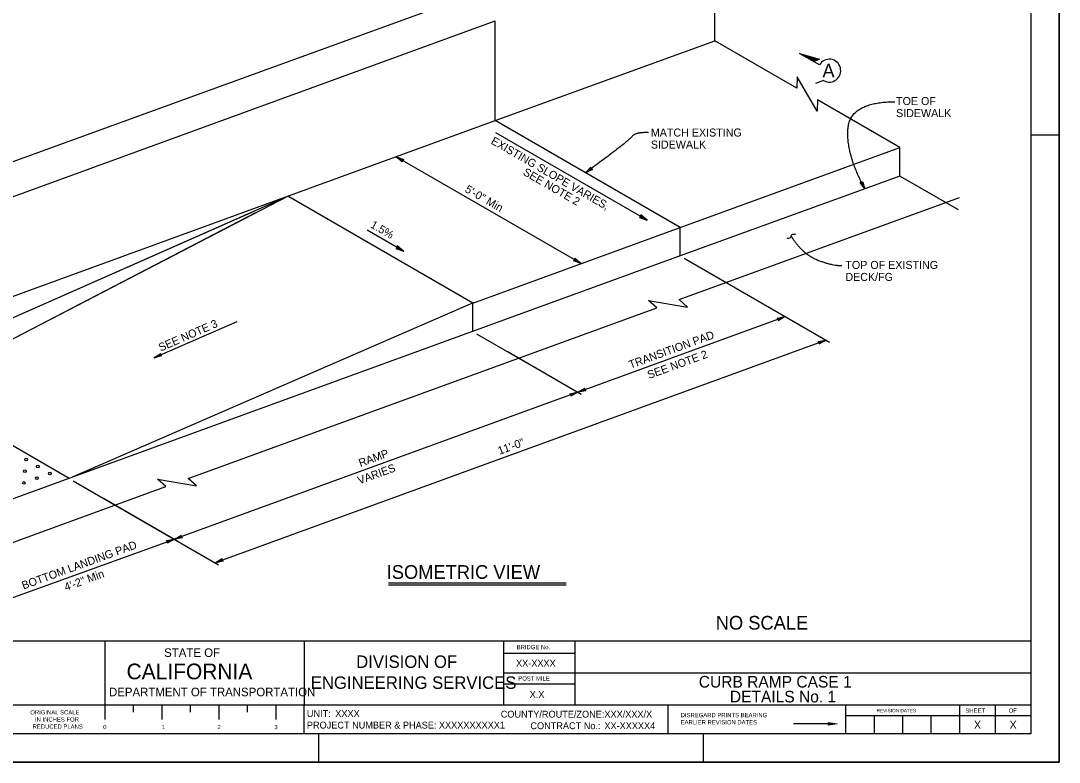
# Model space of a CAD drawing. Extents: x 0 to 2.83, y 0 to 1.83.
# Drawn here: x 1.315 to 2.833, y 0 to 1.084 of the extents above; entities that cross this region are included whole.
import ezdxf

# ---------------------------------------------------------------- set-up
doc = ezdxf.new("R2010")
doc.units = 0
for name, color, linetype in [('212 Leaders and Dim Lines', 7, 'Continuous'), ('240 Concrete', 7, 'Continuous'), ('242 Concrete', 7, 'Continuous'), ('Default', 7, 'Continuous'), ('str_Border-Plot-Shape-A', 7, 'Continuous'), ('str_Border-Text-A', 7, 'Continuous'), ('str_Border-Title-Block-A', 7, 'Continuous'), ('str_Concrete-A', 7, 'Continuous'), ('str_Existing-Concrete-A', 7, 'Continuous'), ('str_Non-Metallic-Components-A', 7, 'Continuous'), ('str_Text-A', 7, 'Continuous')]:
    doc.layers.add(name, color=color, linetype=linetype)

# ---------------------------------------------------------------- blocks, each defined once
blk = doc.blocks.new('TERMA')
at = {"layer": 'Default'}
for p, q in [((-0.0183, 0.0016), (-0.0193, 0.0032)), ((-0.0193, 0.0032), (0, 0)), ((0, 0), (-0.0193, -0.0032)), ((-0.0188, 0.0024), (0, 0)), ((0, 0), (-0.0188, -0.0024)), ((0, 0), (-0.0183, 0.0016)), ((-0.0183, 0.0016), (-0.0173, 0)), ((-0.0183, -0.0016), (0, 0)), ((-0.0173, 0), (-0.0183, -0.0016)), ((0, 0), (-0.0178, 0.0008)), ((-0.0178, -0.0008), (0, 0)), ((-0.0173, 0), (0, 0)), ((-0.0183, -0.0016), (-0.0193, -0.0032))]:
    blk.add_line(p, q, dxfattribs=at)

msp = doc.modelspace()

# ---------------------------------------------------------------- linework, layer by layer
at = {"layer": '212 Leaders and Dim Lines'}
for p, q in [((2.134, 0.7288), (1.8635, 0.8849)), ((1.8726, 0.8797), (1.8635, 0.8849)), ((1.8726, 0.8773), (1.8635, 0.8849)), ((1.8635, 0.8849), (1.8747, 0.8808)), ((1.8736, 0.8803), (1.8635, 0.8849)), ((1.8635, 0.8849), (1.8726, 0.8785)), ((1.8726, 0.8779), (1.8635, 0.8849)), ((1.8635, 0.8849), (1.8726, 0.8791)), ((1.8731, 0.88), (1.8635, 0.8849)), ((1.8635, 0.8849), (1.8741, 0.8806)), ((1.8736, 0.8803), (1.8747, 0.8808)), ((1.8726, 0.8797), (1.8736, 0.8803)), ((1.8726, 0.8785), (1.8726, 0.8797)), ((1.8726, 0.8785), (1.8726, 0.8773)), ((2.1238, 0.7334), (2.1228, 0.7328)), ((2.134, 0.7288), (2.1228, 0.7328)), ((2.134, 0.7288), (2.1233, 0.7331)), ((2.1249, 0.734), (2.1238, 0.7334)), ((2.1238, 0.7334), (2.134, 0.7288)), ((2.1244, 0.7337), (2.134, 0.7288)), ((2.1249, 0.7352), (2.1249, 0.7364)), ((2.1249, 0.7364), (2.134, 0.7288)), ((2.1249, 0.7358), (2.134, 0.7288)), ((2.134, 0.7288), (2.1249, 0.7352)), ((2.1249, 0.7352), (2.1249, 0.734)), ((2.134, 0.7288), (2.1249, 0.7346)), ((2.1249, 0.734), (2.134, 0.7288)), ((2.2847, 0.7366), (2.4974, 0.6138)), ((2.1293, 0.5407), (2.4327, 0.6512)), ((2.421, 0.6491), (2.4327, 0.6512)), ((2.4219, 0.6483), (2.421, 0.6491)), ((2.4215, 0.6487), (2.4327, 0.6512)), ((2.4327, 0.6512), (2.4219, 0.6483)), ((2.4219, 0.6483), (2.4229, 0.6476)), ((2.4327, 0.6512), (2.4224, 0.6452)), ((2.4327, 0.6512), (2.4224, 0.648)), ((2.4226, 0.6464), (2.4224, 0.6452)), ((2.4327, 0.6512), (2.4225, 0.6458)), ((2.4226, 0.6464), (2.4327, 0.6512)), ((2.4229, 0.6476), (2.4226, 0.6464)), ((2.4227, 0.647), (2.4327, 0.6512)), ((2.4229, 0.6476), (2.4327, 0.6512)), ((1.9813, 0.6262), (2.1344, 0.5378)), ((2.4923, 0.6168), (1.5989, 0.2916)), ((2.4806, 0.6147), (2.4923, 0.6168)), ((2.4815, 0.6139), (2.4806, 0.6147)), ((2.4811, 0.6143), (2.4923, 0.6168)), ((2.4923, 0.6168), (2.4815, 0.6139)), ((2.4815, 0.6139), (2.4825, 0.6132)), ((2.4923, 0.6168), (2.482, 0.6108)), ((2.4923, 0.6168), (2.482, 0.6135)), ((2.4822, 0.612), (2.482, 0.6108)), ((2.4923, 0.6168), (2.4821, 0.6114)), ((2.4822, 0.612), (2.4923, 0.6168)), ((2.4825, 0.6132), (2.4822, 0.612)), ((2.4824, 0.6126), (2.4923, 0.6168)), ((2.4825, 0.6132), (2.4923, 0.6168)), ((2.0258, 0.6005), (2.1344, 0.5378)), ((2.1293, 0.5407), (1.5393, 0.326)), ((2.1176, 0.5386), (2.1293, 0.5407)), ((2.1185, 0.5379), (2.1176, 0.5386)), ((2.118, 0.5383), (2.1293, 0.5407)), ((2.1293, 0.5407), (2.1185, 0.5379)), ((2.1185, 0.5379), (2.1194, 0.5371)), ((2.1293, 0.5407), (2.119, 0.5348)), ((2.1293, 0.5407), (2.119, 0.5375)), ((2.1192, 0.536), (2.119, 0.5348)), ((2.1293, 0.5407), (2.1191, 0.5354)), ((2.1192, 0.536), (2.1293, 0.5407)), ((2.1194, 0.5371), (2.1192, 0.536)), ((2.1193, 0.5365), (2.1293, 0.5407)), ((2.1194, 0.5371), (2.1293, 0.5407)), ((2.1293, 0.5407), (2.1396, 0.5467)), ((2.1293, 0.5407), (2.1395, 0.5461)), ((2.1394, 0.5455), (2.1293, 0.5407)), ((2.1393, 0.5449), (2.1293, 0.5407)), ((2.1392, 0.5443), (2.1293, 0.5407)), ((2.1293, 0.5407), (2.1396, 0.5439)), ((2.1293, 0.5407), (2.1401, 0.5436)), ((2.1405, 0.5432), (2.1293, 0.5407)), ((2.141, 0.5428), (2.1293, 0.5407)), ((2.1392, 0.5443), (2.1394, 0.5455)), ((2.1401, 0.5436), (2.1392, 0.5443)), ((2.1394, 0.5455), (2.1396, 0.5467)), ((2.1401, 0.5436), (2.141, 0.5428)), ((1.3913, 0.4114), (1.604, 0.2886)), ((1.4358, 0.3857), (1.5444, 0.3231)), ((1.2938, 0.2374), (1.5393, 0.326)), ((1.5276, 0.3239), (1.5393, 0.326)), ((1.5285, 0.3232), (1.5276, 0.3239)), ((1.528, 0.3236), (1.5393, 0.326)), ((1.5393, 0.326), (1.5285, 0.3232)), ((1.5285, 0.3232), (1.5294, 0.3224)), ((1.5393, 0.326), (1.5289, 0.3201)), ((1.5393, 0.326), (1.5289, 0.3228)), ((1.5292, 0.3213), (1.5289, 0.3201)), ((1.5393, 0.326), (1.5291, 0.3207)), ((1.5292, 0.3213), (1.5393, 0.326)), ((1.5294, 0.3224), (1.5292, 0.3213)), ((1.5293, 0.3218), (1.5393, 0.326)), ((1.5294, 0.3224), (1.5393, 0.326)), ((1.5393, 0.326), (1.5496, 0.3319)), ((1.5393, 0.326), (1.5495, 0.3313)), ((1.5494, 0.3308), (1.5393, 0.326)), ((1.5493, 0.3302), (1.5393, 0.326)), ((1.5492, 0.3296), (1.5393, 0.326)), ((1.5393, 0.326), (1.5496, 0.3292)), ((1.5393, 0.326), (1.5501, 0.3288)), ((1.5505, 0.3284), (1.5393, 0.326)), ((1.551, 0.3281), (1.5393, 0.326)), ((1.5492, 0.3296), (1.5494, 0.3308)), ((1.5501, 0.3288), (1.5492, 0.3296)), ((1.5494, 0.3308), (1.5496, 0.3319)), ((1.5501, 0.3288), (1.551, 0.3281)), ((1.5989, 0.2916), (1.6092, 0.2975)), ((1.5989, 0.2916), (1.6091, 0.2969)), ((1.609, 0.2963), (1.5989, 0.2916)), ((1.6089, 0.2958), (1.5989, 0.2916)), ((1.6088, 0.2952), (1.5989, 0.2916)), ((1.5989, 0.2916), (1.6092, 0.2948)), ((1.5989, 0.2916), (1.6097, 0.2944)), ((1.6102, 0.294), (1.5989, 0.2916)), ((1.6106, 0.2937), (1.5989, 0.2916)), ((1.6088, 0.2952), (1.609, 0.2963)), ((1.6097, 0.2944), (1.6088, 0.2952)), ((1.609, 0.2963), (1.6092, 0.2975)), ((1.6097, 0.2944), (1.6106, 0.2937))]:
    msp.add_line(p, q, dxfattribs=at)
at = {"layer": '240 Concrete'}
for p, q in [((1.9756, 0.6711), (1.7051, 0.8273)), ((1.1601, 0.5864), (1.6558, 0.8055)), ((2.2791, 0.7399), (1.255, 0.3672))]:
    msp.add_line(p, q, dxfattribs=at)
at = {"layer": '242 Concrete'}
msp.add_line((1.1601, 0.5449), (1.6586, 0.8032), dxfattribs=at)
at = {"layer": 'str_Border-Plot-Shape-A'}
msp.add_lwpolyline([(0, 0), (2.8333, 0), (2.8333, 1.8333), (0, 1.8333)], close=True, dxfattribs=at)
at = {"layer": 'str_Border-Title-Block-A'}
for p, q in [((2.8333, 1.8333), (2.8333, 0)), ((2.7917, 1.7917), (2.7917, 0.0417)), ((2.7917, 0.9167), (2.8333, 0.9167)), ((2.7917, 0.1771), (0.0833, 0.1771)), ((1.4375, 0.1771), (1.4375, 0.0833)), ((1.7292, 0.1771), (1.7292, 0.0833)), ((2.0208, 0.1771), (2.0208, 0.0833)), ((2.125, 0.1771), (2.125, 0.0833)), ((2.0208, 0.1593), (2.125, 0.1593)), ((2.7917, 0.1302), (2.0208, 0.1302)), ((2.0208, 0.1146), (2.125, 0.1146)), ((2.7917, 0.0833), (0.0833, 0.0833)), ((1.4375, 0.0833), (1.4375, 0.0625)), ((1.4792, 0.0833), (1.4792, 0.0729)), ((1.5208, 0.0833), (1.5208, 0.0625)), ((1.5625, 0.0833), (1.5625, 0.0729)), ((1.6042, 0.0833), (1.6042, 0.0625)), ((1.6458, 0.0833), (1.6458, 0.0729)), ((1.6875, 0.0833), (1.6875, 0.0625)), ((1.7292, 0.0417), (1.7292, 0.0833)), ((2.2614, 0.0417), (2.2614, 0.0833)), ((2.5208, 0.0833), (2.5208, 0.0417)), ((2.6875, 0.0831), (2.6875, 0.0417)), ((2.7396, 0.0833), (2.7396, 0.0417)), ((2.7917, 0.0677), (2.5208, 0.0677)), ((2.5625, 0.0677), (2.5625, 0.0417)), ((2.6042, 0.0677), (2.6042, 0.0417)), ((2.6458, 0.0677), (2.6458, 0.0417)), ((2.5028, 0.0561), (2.4448, 0.0561)), ((2.7917, 0.0417), (0.0833, 0.0417)), ((1.75, 0.0417), (1.75, 0)), ((2.3126, 0.0417), (2.3126, 0)), ((2.8333, 0), (0, 0))]:
    msp.add_line(p, q, dxfattribs=at)
for points in [[(2.496, 0.0582), (2.5085, 0.0561), (2.496, 0.054)], [(2.4981, 0.0568), (2.5023, 0.0561), (2.4981, 0.0554)]]:
    msp.add_lwpolyline(points, close=True, dxfattribs=at)
at = {"layer": 'str_Concrete-A'}
for p, q in [((0.8161, 0.7005), (1.9544, 1.1148)), ((0.8703, 0.6693), (2.0086, 1.0836)), ((2.0086, 0.9377), (2.0086, 1.0836)), ((0.8703, 0.5234), (2.0086, 0.9377)), ((2.2791, 0.7816), (2.0086, 0.9377)), ((1.1601, 0.5449), (1.7051, 0.8273)), ((1.1601, 0.5864), (1.7051, 0.8273)), ((1.9756, 0.6711), (2.2791, 0.7816)), ((2.2791, 0.7399), (2.2791, 0.7816)), ((1.9763, 0.6714), (1.3856, 0.4147)), ((1.9756, 0.6294), (1.9756, 0.6711)), ((1.3856, 0.4147), (1.1601, 0.5449))]:
    msp.add_line(p, q, dxfattribs=at)
at = {"layer": 'str_Existing-Concrete-A'}
for p, q in [((2.0086, 0.9377), (2.3295, 1.0545)), ((2.2791, 0.7816), (2.6, 0.8984)), ((2.6, 0.8567), (2.2791, 0.7399))]:
    msp.add_line(p, q, dxfattribs=at)
for points in [[(2.6859, 0.8071), (2.6, 0.8567), (2.6, 0.8984), (2.4797, 0.9678), (2.4794, 0.9514), (2.4501, 1.0015), (2.4498, 0.9851), (2.3295, 1.0545), (2.3295, 1.1102), (2.3151, 1.1022), (2.3439, 1.1527), (2.3295, 1.1447), (2.3295, 1.2004), (2.2567, 1.2424)], [(1.1168, 0.2536), (1.5269, 0.4029), (1.5145, 0.4137), (1.5718, 0.4039), (1.5594, 0.4147), (2.2449, 0.6642), (2.2325, 0.675), (2.2898, 0.6652), (2.2774, 0.676), (2.6875, 0.8253)]]:
    msp.add_lwpolyline(points, dxfattribs=at)
at = {"layer": 'str_Non-Metallic-Components-A'}
for centre in [(1.3224, 0.4425), (1.3206, 0.4253), (1.3396, 0.4323), (1.3194, 0.4081), (1.3384, 0.4151), (1.3574, 0.4221)]:
    msp.add_circle(centre, 0.00195, dxfattribs=at)
at = {"layer": 'str_Text-A'}
for p, q in [((2.4534, 1.0359), (2.4827, 1.0277)), ((2.4826, 1.019), (2.4534, 1.0359)), ((2.4576, 1.0335), (2.4808, 1.027)), ((2.4618, 1.0311), (2.4789, 1.0262)), ((2.466, 1.0286), (2.4771, 1.0255)), ((2.4702, 1.0262), (2.4752, 1.0248)), ((2.4737, 1.0242), (2.4827, 1.0277)), ((2.4887, 0.9963), (2.4768, 0.9919)), ((2.2306, 0.7922), (2.0094, 0.9199)), ((2.1407, 0.8614), (2.1484, 0.8694)), ((2.1407, 0.8614), (2.1485, 0.8689)), ((2.1485, 0.8683), (2.1407, 0.8614)), ((2.1486, 0.8678), (2.1407, 0.8614)), ((2.1486, 0.8673), (2.1407, 0.8614)), ((2.1407, 0.8614), (2.1491, 0.8671)), ((2.1407, 0.8614), (2.1496, 0.8668)), ((2.1501, 0.8666), (2.1407, 0.8614)), ((2.1506, 0.8664), (2.1407, 0.8614)), ((2.1485, 0.8683), (2.1484, 0.8694)), ((2.1486, 0.8673), (2.1485, 0.8683)), ((2.1496, 0.8668), (2.1486, 0.8673)), ((2.1496, 0.8668), (2.1506, 0.8664)), ((2.5435, 0.8469), (2.5424, 0.847)), ((2.5492, 0.8382), (2.5424, 0.847)), ((2.5492, 0.8382), (2.543, 0.847)), ((2.5435, 0.8469), (2.5492, 0.8382)), ((2.5446, 0.8469), (2.5435, 0.8469)), ((2.5441, 0.8469), (2.5492, 0.8382)), ((2.5451, 0.8478), (2.5446, 0.8469)), ((2.5446, 0.8469), (2.5492, 0.8382)), ((2.5492, 0.8382), (2.5449, 0.8473)), ((2.5451, 0.8478), (2.5457, 0.8487)), ((2.5492, 0.8382), (2.5451, 0.8478)), ((2.5454, 0.8483), (2.5492, 0.8382)), ((2.5457, 0.8487), (2.5492, 0.8382)), ((1.8745, 0.7468), (1.8212, 0.7776)), ((1.6306, 0.6437), (1.5099, 0.5912)), ((1.5099, 0.5912), (1.5193, 0.5973)), ((1.5099, 0.5912), (1.5192, 0.5967)), ((1.5191, 0.5962), (1.5099, 0.5912)), ((1.5191, 0.5957), (1.5099, 0.5912)), ((1.519, 0.5951), (1.5099, 0.5912)), ((1.5099, 0.5912), (1.5194, 0.5948)), ((1.5099, 0.5912), (1.5199, 0.5945)), ((1.5203, 0.5942), (1.5099, 0.5912)), ((1.5207, 0.5939), (1.5099, 0.5912)), ((1.519, 0.5951), (1.5191, 0.5962)), ((1.5199, 0.5945), (1.519, 0.5951)), ((1.5191, 0.5962), (1.5193, 0.5973)), ((1.5199, 0.5945), (1.5207, 0.5939)), ((1.8523, 0.262), (2.1122, 0.262)), ((1.8523, 0.259), (2.1122, 0.259))]:
    msp.add_line(p, q, dxfattribs=at)
msp.add_arc((2.4971, 1.0107), 0.0167, 239.9995, 150, dxfattribs=at)
for points, degree in [([(2.5492, 0.8382), (2.5209, 0.8896), (2.5283, 0.9648), (2.5928, 0.9653)], 2), ([(2.2327, 0.9203), (2.2124, 0.9203), (2.2056, 0.9092), (2.1407, 0.8614)], 2), ([(2.4351, 0.7663), (2.4372, 0.7658), (2.4408, 0.7656), (2.442, 0.7721), (2.4456, 0.772), (2.4476, 0.7715)], 3), ([(2.5156, 0.7253), (2.501, 0.7253), (2.4579, 0.7424), (2.4414, 0.7689)], 2)]:
    msp.add_open_spline(points, degree=degree, dxfattribs=at)

# ---------------------------------------------------------------- block references
at = {"layer": 'str_Text-A', "xscale": 0.6074149619053333, "yscale": -0.6365636788216276, "rotation": -29.999999999927113}
for p in [(2.2306, 0.7922), (1.8745, 0.7468)]:
    msp.add_blockref('TERMA', p, dxfattribs=at)

# ---------------------------------------------------------------- texts
at = {"layer": '212 Leaders and Dim Lines'}
for s, height, rotation, p in [('5\'-0" Min', 0.01172, 330, (1.9632, 0.8341)), ('TRANSITION PAD', 0.011719, 20, (2.2064, 0.575)), ('SEE NOTE 2', 0.01172, 20, (2.2335, 0.56)), ('11\'-0"', 0.01172, 20, (2.0148, 0.4492)), ('RAMP', 0.01172, 20, (1.8114, 0.4313)), ('VARIES', 0.01172, 20, (1.8098, 0.4058)), ('BOTTOM LANDING PAD', 0.011719, 20, (1.3187, 0.2523)), ('4\'-2" Min', 0.01172, 20, (1.3808, 0.25))]:
    msp.add_text(s, height=height, rotation=rotation, dxfattribs=at).set_placement(p)
at = {"layer": 'str_Border-Text-A'}
for s, height, p in [('XX-XXXX', 0.01, (2.039, 0.1397)), ('CURB RAMP CASE 1', 0.017, (2.3062, 0.1091)), ('X.X', 0.01, (2.0589, 0.094)), ('DETAILS No. 1', 0.017, (2.3517, 0.0874)), ('XXXX', 0.01, (1.7746, 0.0661)), ('XXX/XXX/X', 0.01, (2.1682, 0.0652)), ('XXXXXXXXXX1', 0.01, (1.9262, 0.0492)), ('XX-XXXXX4', 0.01, (2.1682, 0.0483)), ('X', 0.0117, (2.7086, 0.0489)), ('X', 0.0117, (2.7607, 0.0489))]:
    msp.add_text(s, height=height, dxfattribs=at).set_placement(p)
at = {"layer": 'str_Border-Title-Block-A'}
for s, height, p in [('BRIDGE No.', 0.00625, (2.0399, 0.1651)), ('STATE OF', 0.0125, (1.5244, 0.1539)), ('DIVISION OF', 0.018228, (1.8052, 0.1378)), ('CALIFORNIA', 0.02292, (1.4694, 0.1212)), ('ENGINEERING SERVICES', 0.018228, (1.7388, 0.1072)), ('POST MILE', 0.00625, (2.0423, 0.1193)), ('DEPARTMENT OF TRANSPORTATION', 0.012498, (1.4437, 0.0964)), ('ORIGINAL SCALE', 0.006249, (1.3286, 0.0698)), ('UNIT:', 0.01, (1.7331, 0.0661)), ('REVISION DATES', 0.004999, (2.5662, 0.073)), ('SHEET', 0.00625, (2.6961, 0.0724)), ('OF', 0.00625, (2.7593, 0.0724)), ('IN INCHES FOR', 0.006249, (1.3355, 0.0594)), ('COUNTY/ROUTE/ZONE:', 0.01, (2.0166, 0.0652)), ('DISREGARD PRINTS BEARING', 0.006249, (2.2797, 0.0657)), ('EARLIER REVISION DATES', 0.006249, (2.2797, 0.0553)), ('REDUCED PLANS', 0.006249, (1.332, 0.049)), ('0', 0.00625, (1.4352, 0.0483)), ('1', 0.00625, (1.5209, 0.0485)), ('2', 0.00625, (1.6024, 0.0483)), ('3', 0.00625, (1.6856, 0.0483)), ('PROJECT NUMBER & PHASE:', 0.01, (1.7331, 0.0492)), ('CONTRACT No.:', 0.01, (2.06, 0.0483))]:
    msp.add_text(s, height=height, dxfattribs=at).set_placement(p)
at = {"layer": 'str_Text-A'}
for s, height, rotation, p in [('A', 0.02, 0.0124, (2.487, 1.0007)), ('EXISTING SLOPE VARIES,', 0.011719, 330, (2.0012, 0.9046)), ('SEE NOTE 2', 0.01172, 330, (2.0481, 0.8591)), ('1.5%', 0.01172, 330, (1.8249, 0.7822)), ('SEE NOTE 3', 0.01172, 23.4857, (1.5192, 0.6))]:
    msp.add_text(s, height=height, rotation=rotation, dxfattribs=at).set_placement(p)
for s, height, p in [('TOE OF', 0.0117, (2.5947, 0.9604)), ('SIDEWALK', 0.0117, (2.5947, 0.9428)), ('MATCH EXISTING', 0.0117, (2.2361, 0.9144)), ('SIDEWALK', 0.0117, (2.2361, 0.8968)), ('TOP OF EXISTING', 0.0117, (2.5206, 0.7209)), ('DECK/FG', 0.0117, (2.5206, 0.7034)), ('ISOMETRIC VIEW', 0.02, (1.8498, 0.268)), ('NO SCALE', 0.02, (2.331, 0.1938))]:
    msp.add_text(s, height=height, dxfattribs=at).set_placement(p)

doc.saveas('drawing.dxf')
